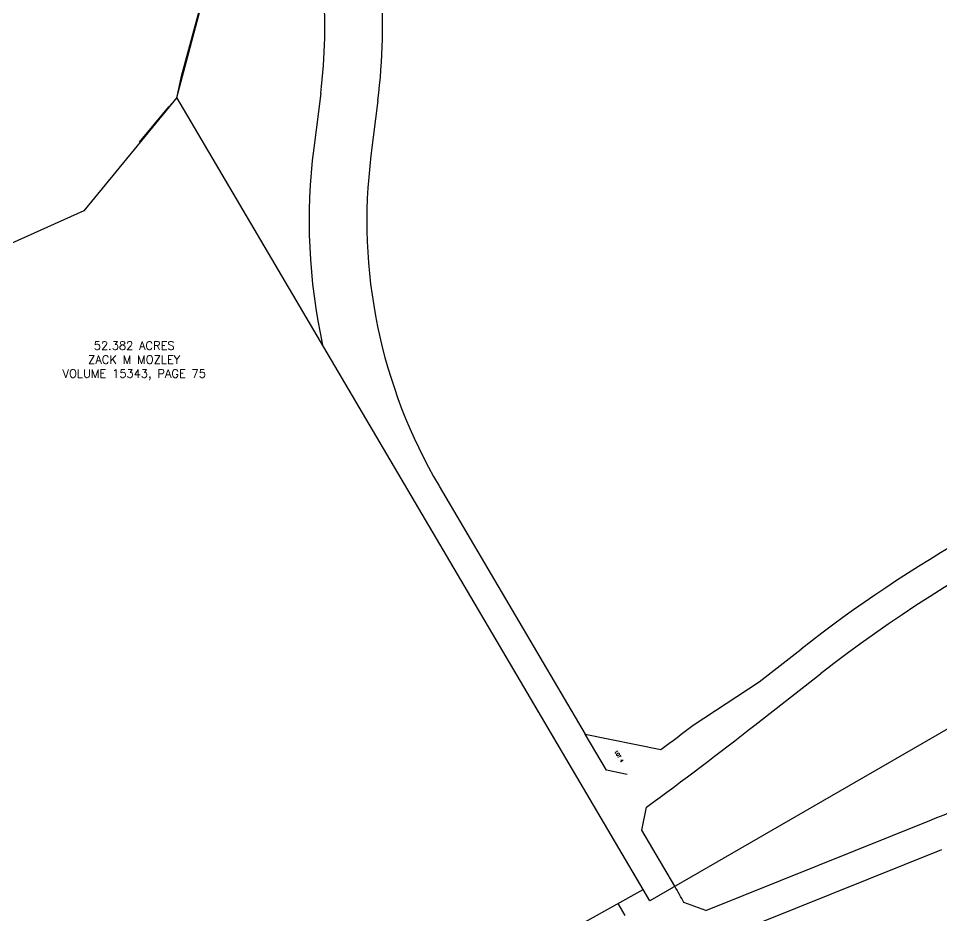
# Model space of a CAD drawing. Header units: feet. Extents: x 23 to 2149517, y -26 to 355304.
# Drawn here: x 2136283 to 2138044, y 335795 to 337505 of the extents above; entities that cross this region are included whole.
import ezdxf

# ---------------------------------------------------------------- set-up
doc = ezdxf.new("R2010")
doc.units = ezdxf.units.FT
doc.header["$MEASUREMENT"] = 0
for name, color, linetype in [('A-EC-CURLEX-MATTING', 6, 'Continuous'), ('xhpc023-pt$0$text100', 7, 'Continuous'), ('xhpc023-pt$0$V-FENC', 6, 'xhpc023-pt$0$BARBWIRE_2'), ('xhpc023-pt$0$V-PROP-ADJN', 6, 'Continuous'), ('xhpc023-pt$0$xHPC007pt_PHASE1-AMENDED PLT$0$V-ADJC-SUBD-E', 6, 'Continuous'), ('xhpc023-pt$0$xHPC007pt_PHASE1-AMENDED PLT$0$V-ADJC-SUBD-TEXT-E', 6, 'Continuous')]:
    doc.layers.add(name, color=color, linetype=linetype)
doc.styles.add('xhpc023-pt$0$L80', font='simplex', dxfattribs={"height": 8})
doc.styles.add('xhpc023-pt$0$Standard', font='txt')
doc.styles.add('xhpc023-pt$0$xHPC007pt_PHASE1-AMENDED PLT$0$L60', font='simplex', dxfattribs={"height": 6})
doc.linetypes.add('xhpc023-pt$0$BARBWIRE_2', pattern='A,1,-0.02,["X",xhpc023-pt$0$Standard,S=0.075,R=0,X=-0.025,Y=-0.0375],-0.02', length=1.04)

# ---------------------------------------------------------------- blocks, each defined once
blk = doc.blocks.new('xhpc023-pt')
at = {"layer": 'xhpc023-pt$0$V-FENC', "ltscale": 0.7, "flags": 128}
blk.add_lwpolyline([(2136514.3, 337269.5), (2136570.1, 337337.2), (2136585.4, 337353.6), (2136594.2, 337395.5), (2136652.2, 337609), (2136541.7, 337937.2), (2136539.3, 337939.1), (2136530.4, 337965.8), (2136481.7, 338104.5), (2136409.7, 338314.5), (2136329.4, 338548.9), (2136294.9, 338651), (2136295.6, 338656.1), (2136392.1, 338767.6), (2136487.4, 338876.6), (2136640, 339049.8), (2136801.7, 339276), (2136929.9, 339463), (2137135, 339758.6), (2137290.6, 339979), (2137411.7, 340150.7), (2137459.1, 340215.9), (2137388.7, 340492.5), (2137342.3, 340679.3), (2137326.8, 340742.9), (2137285.4, 340912.4), (2137234.9, 341127.7), (2137374.1, 341357.3), (2137513, 341585.7)], dxfattribs=at)
at = {"layer": 'xhpc023-pt$0$V-PROP-ADJN'}
for p, q in [((2136585.1, 337354.9), (2136653.5, 337610.9)), ((2136585.1, 337354.9), (2136407.7, 337138.9)), ((2137487.6, 335822.9), (2136585.1, 337354.9)), ((2140047.9, 337301.1), (2137487.6, 335822.9)), ((2136407.7, 337138.9), (2135418.5, 336696.5))]:
    blk.add_line(p, q, dxfattribs=at)
at = {"layer": 'xhpc023-pt$0$xHPC007pt_PHASE1-AMENDED PLT$0$V-ADJC-SUBD-E'}
for p, q in [((2136585.1, 337354.9), (2136653.5, 337610.9)), ((2137474.9, 335844.4), (2136585.1, 337354.9)), ((2136859.7, 337362.9), (2136846.4, 337257.9)), ((2136968.9, 337349.1), (2136955.6, 337244.1)), ((2137085.4, 336614), (2137364.1, 336140.9)), ((2137695.9, 336240.5), (2137776, 336303.2)), ((2137695.9, 336240.5), (2137776, 336303.2)), ((2137688, 336158.1), (2137813, 336255.9)), ((2137688, 336158.1), (2137813, 336255.9)), ((2137570.4, 336158.1), (2137695.9, 336240.5)), ((2137570.4, 336158.1), (2137695.9, 336240.5)), ((2137364.1, 336140.9), (2137508.5, 336111.4)), ((2137404.7, 336072), (2137364.1, 336140.9)), ((2137364.1, 336140.9), (2137508.5, 336111.4)), ((2137444.2, 336063.8), (2137404.7, 336072)), ((2137444.2, 336063.8), (2137404.7, 336072)), ((2137471.9, 335958), (2137480.9, 336001.5)), ((2137471.9, 335958), (2137480.9, 336001.5)), ((2137594.4, 335804.6), (2138021.5, 335976.1)), ((2137594.4, 335804.6), (2138021.5, 335976.1)), ((2137535, 335850.8), (2137471.9, 335958)), ((2138043.8, 335920.5), (2137694, 335779.9)), ((2138043.8, 335920.5), (2137694, 335779.9)), ((2136292.4, 335190.6), (2137474.9, 335844.4)), ((2137440.2, 335795), (2137426.8, 335817.8)), ((2137594.4, 335804.6), (2137552.6, 335819.9)), ((2137594.4, 335804.6), (2137552.6, 335819.9))]:
    blk.add_line(p, q, dxfattribs=at)
for centre, radius, start, end in [((2135872.6, 337487.9), 1105, 352.7832, 17.0707), ((2135872.6, 337487.9), 1105, 352.7832, 17.0707), ((2135872.6, 337487.9), 995, 352.7832, 17.0707), ((2135872.6, 337487.9), 995, 352.7832, 17.0707), ((2137942.7, 337119.1), 1105, 172.7832, 192.3497), ((2137942.7, 337119.1), 995, 172.7832, 210.5031), ((2139409.7, 334216.6), 2650, 93.7693, 128.0597), ((2139409.7, 334216.6), 2590, 105.4409, 128.0597), ((2137007.4, 338500), 2720, 291.8902, 301.8382), ((2132904.1, 342268.1), 7760, 306.14231, 308.05974), ((2132904.1, 342268.1), 7760, 306.14231, 308.05974), ((2132904.1, 342268.1), 7688, 306.79149, 307.36966), ((2132904.1, 342268.1), 7688, 306.79149, 307.36966), ((2136582.9, 335289.9), 1105, 28.6583, 30.5031)]:
    blk.add_arc(centre, radius, start, end, dxfattribs=at)
at = {"layer": 'xhpc023-pt$0$text100', "insert": (2136504, 336889.8), "char_height": 16, "attachment_point": 2, "style": 'xhpc023-pt$0$L80'}
blk.add_mtext('52.382 ACRES\\PZACK M MOZLEY\\PVOLUME 15343, PAGE 75', dxfattribs=at)
at = {"layer": 'xhpc023-pt$0$xHPC007pt_PHASE1-AMENDED PLT$0$V-ADJC-SUBD-TEXT-E', "insert": (2137431.7, 336099.8), "char_height": 6, "width": 188.29, "attachment_point": 2, "rotation": 300.5031, "style": 'xhpc023-pt$0$xHPC007pt_PHASE1-AMENDED PLT$0$L60'}
blk.add_mtext('LOT 4', dxfattribs=at)

msp = doc.modelspace()

# ---------------------------------------------------------------- block references
at = {"layer": 'A-EC-CURLEX-MATTING'}
msp.add_blockref('xhpc023-pt', (0, 0), dxfattribs=at)

doc.saveas('drawing.dxf')
